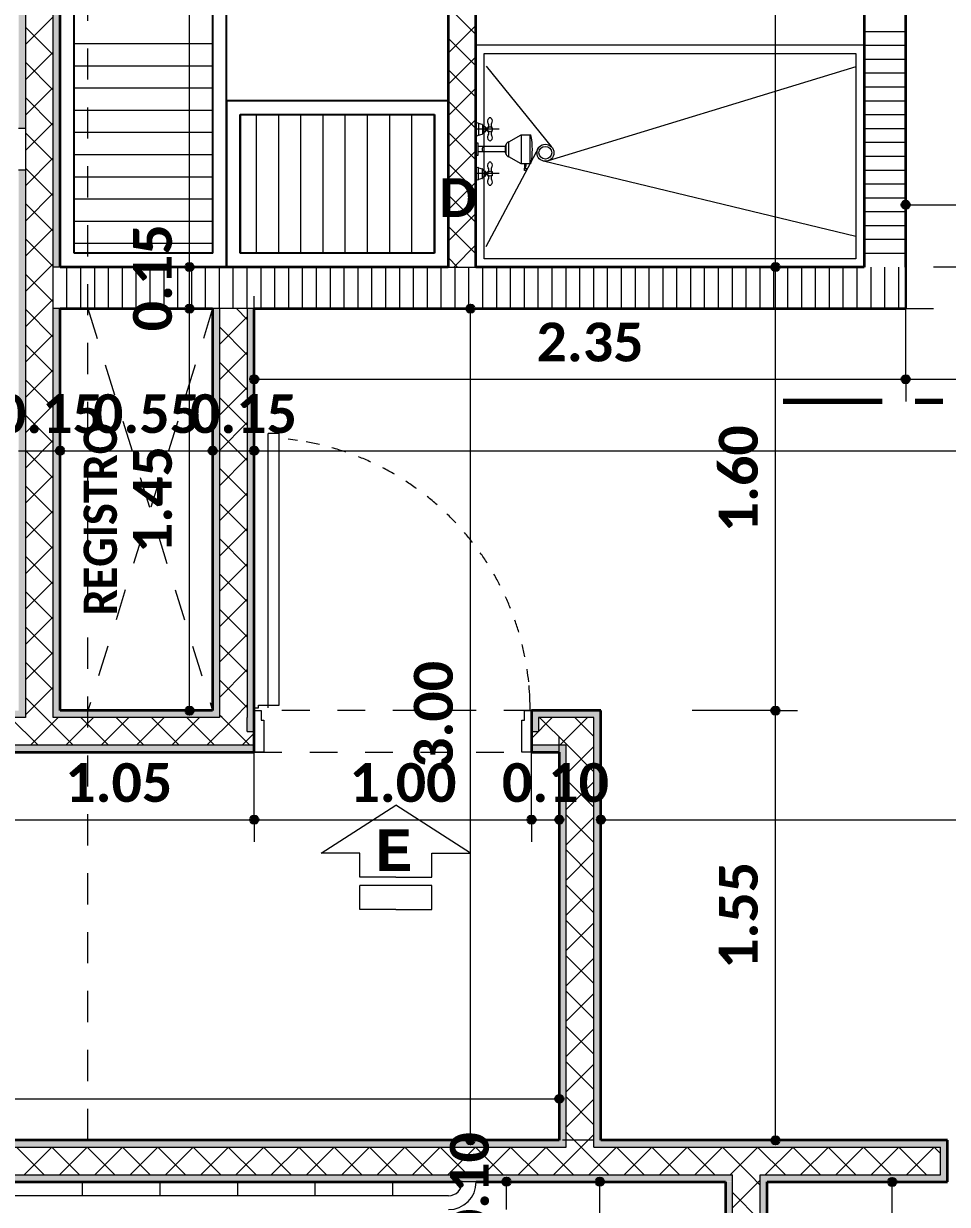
# Model space of a CAD drawing. Header units: metres. Extents: x -144 to 1000, y -717 to 29.
# Drawn here: x 700.551 to 703.882, y -557.507 to -553.248 of the extents above; entities that cross this region are included whole.
import ezdxf

# ---------------------------------------------------------------- set-up
doc = ezdxf.new("R2010")
doc.units = ezdxf.units.M
for name, pattern in [('Basculante', [0.11625, 0.075, -0.04125]), ('basculante modificado', [0.18, 0.1125, -0.0675]), ('Dash Dot 3_16_', [0.595313, 0.357187, -0.119063, 0, -0.119063]), ('Derribado', [0.36, 0.24, -0.12]), ('Trazo', [0.45, 0.225, -0.225])]:
    doc.linetypes.add(name, pattern=pattern)
doc.layers.get('0').update_dxf_attribs({"color": 1})
for name, color, linetype, lineweight in [('A-ANNO-DIMS', 1, 'Continuous', 9), ('A-DETL', 1, 'Continuous', 9), ('A-DETL-GENF', 1, 'Continuous', 9), ('A-DETL-MEDM', 1, 'Continuous', 30), ('A-DETL-THIN', 1, 'Continuous', 9), ('A-DOOR', 1, 'Continuous', 9), ('A-DOOR-FRAM', 1, 'Continuous', 9), ('A-DOOR-HDLN', 1, 'Trazo', 20), ('A-GENM', 1, 'Continuous', 9), ('A-WALL', 4, 'Continuous', 9), ('G-ANNO-SYMB', 1, 'Continuous', 9), ('G-ANNO-TEXT', 2, 'Continuous', 9), ('P-SANR-FIXT', 1, 'Continuous', 9), ('S-STRS', 1, 'Continuous', 9)]:
    doc.layers.add(name, color=color, linetype=linetype, lineweight=lineweight)
doc.layers.add('A-WALL-PATT', color=7, linetype='Continuous', lineweight=35, true_color=0x9c9c9c)
doc.styles.add('Calibri_B', font='calibrib.ttf', dxfattribs={"height": 0.165})
doc.styles.add('Calibri_B_2', font='calibrib.ttf', dxfattribs={"height": 0.135})
doc.styles.add('Calibri_B_4', font='calibrib.ttf', dxfattribs={"height": 0.1125})
doc.styles.add('Courier New_B', font='courbd.ttf', dxfattribs={"height": 0.1125})

# ---------------------------------------------------------------- blocks, each defined once
blk = doc.blocks.new('S')
at = {"layer": 'A-ANNO-DIMS', "lineweight": 25}
h = blk.add_hatch(color=256, dxfattribs=at)
edge = h.paths.add_edge_path()
edge.add_arc((692.9992, -493.1241), 0.015, 0, 360)
h = blk.add_hatch(color=256, dxfattribs=at)
edge = h.paths.add_edge_path()
edge.add_arc((690.4162, -493.3486), 0.015, 0, 360)
h = blk.add_hatch(color=256, dxfattribs=at)
edge = h.paths.add_edge_path()
edge.add_arc((690.4162, -493.3486), 0.015, 0, 360)
h = blk.add_hatch(color=256, dxfattribs=at)
edge = h.paths.add_edge_path()
edge.add_arc((692.5293, -493.3486), 0.015, 0, 360)
h = blk.add_hatch(color=256, dxfattribs=at)
edge = h.paths.add_edge_path()
edge.add_arc((692.5293, -493.3486), 0.015, 0, 360)
h = blk.add_hatch(color=256, dxfattribs=at)
edge = h.paths.add_edge_path()
edge.add_arc((690.4162, -493.4986), 0.015, 0, 360)
h = blk.add_hatch(color=256, dxfattribs=at)
edge = h.paths.add_edge_path()
edge.add_arc((690.4162, -493.4986), 0.015, 0, 360)
h = blk.add_hatch(color=256, dxfattribs=at)
edge = h.paths.add_edge_path()
edge.add_arc((691.4293, -493.4986), 0.015, 0, 360)
h = blk.add_hatch(color=256, dxfattribs=at)
edge = h.paths.add_edge_path()
edge.add_arc((690.6494, -493.7531), 0.015, 0, 360)
h = blk.add_hatch(color=256, dxfattribs=at)
edge = h.paths.add_edge_path()
edge.add_arc((692.9992, -493.7531), 0.015, 0, 360)
h = blk.add_hatch(color=256, dxfattribs=at)
edge = h.paths.add_edge_path()
edge.add_arc((692.9992, -493.7531), 0.015, 0, 360)
h = blk.add_hatch(color=256, dxfattribs=at)
edge = h.paths.add_edge_path()
edge.add_arc((689.9494, -494.0113), 0.015, 0, 360)
h = blk.add_hatch(color=256, dxfattribs=at)
edge = h.paths.add_edge_path()
edge.add_arc((689.9494, -494.0113), 0.015, 0, 360)
h = blk.add_hatch(color=256, dxfattribs=at)
edge = h.paths.add_edge_path()
edge.add_arc((690.4994, -494.0113), 0.015, 0, 360)
h = blk.add_hatch(color=256, dxfattribs=at)
edge = h.paths.add_edge_path()
edge.add_arc((690.4994, -494.0113), 0.015, 0, 360)
h = blk.add_hatch(color=256, dxfattribs=at)
edge = h.paths.add_edge_path()
edge.add_arc((690.6494, -494.0113), 0.015, 0, 360)
h = blk.add_hatch(color=256, dxfattribs=at)
edge = h.paths.add_edge_path()
edge.add_arc((690.6494, -494.0113), 0.015, 0, 360)
h = blk.add_hatch(color=256, dxfattribs=at)
edge = h.paths.add_edge_path()
edge.add_arc((690.4162, -494.9486), 0.015, 0, 360)
h = blk.add_hatch(color=256, dxfattribs=at)
edge = h.paths.add_edge_path()
edge.add_arc((692.5293, -494.9486), 0.015, 0, 360)
h = blk.add_hatch(color=256, dxfattribs=at)
edge = h.paths.add_edge_path()
edge.add_arc((692.5293, -494.9486), 0.015, 0, 360)
h = blk.add_hatch(color=256, dxfattribs=at)
edge = h.paths.add_edge_path()
edge.add_arc((690.6495, -495.3421), 0.015, 0, 360)
h = blk.add_hatch(color=256, dxfattribs=at)
edge = h.paths.add_edge_path()
edge.add_arc((690.6495, -495.3421), 0.015, 0, 360)
h = blk.add_hatch(color=256, dxfattribs=at)
edge = h.paths.add_edge_path()
edge.add_arc((691.6495, -495.3421), 0.015, 0, 360)
h = blk.add_hatch(color=256, dxfattribs=at)
edge = h.paths.add_edge_path()
edge.add_arc((691.6495, -495.3421), 0.015, 0, 360)
h = blk.add_hatch(color=256, dxfattribs=at)
edge = h.paths.add_edge_path()
edge.add_arc((691.7497, -495.3421), 0.015, 0, 360)
h = blk.add_hatch(color=256, dxfattribs=at)
edge = h.paths.add_edge_path()
edge.add_arc((691.8997, -495.3421), 0.015, 0, 360)
h = blk.add_hatch(color=256, dxfattribs=at)
edge = h.paths.add_edge_path()
edge.add_arc((691.7497, -496.349), 0.015, 0, 360)
h = blk.add_hatch(color=256, dxfattribs=at)
edge = h.paths.add_edge_path()
edge.add_arc((691.4293, -496.4986), 0.015, 0, 360)
h = blk.add_hatch(color=256, dxfattribs=at)
edge = h.paths.add_edge_path()
edge.add_arc((692.5293, -496.4986), 0.015, 0, 360)
h = blk.add_hatch(color=256, dxfattribs=at)
edge = h.paths.add_edge_path()
edge.add_arc((691.5592, -496.6482), 0.015, 0, 360)
h = blk.add_hatch(color=256, dxfattribs=at)
edge = h.paths.add_edge_path()
edge.add_arc((691.8963, -496.6482), 0.015, 0, 360)
h = blk.add_hatch(color=256, dxfattribs=at)
edge = h.paths.add_edge_path()
edge.add_arc((692.9507, -496.6486), 0.015, 0, 360)
at = {"layer": 'A-WALL-PATT', "lineweight": 5, "true_color": 0x747474}
h = blk.add_hatch(color=8, dxfattribs=at)
h.paths.add_polyline_path([(689.7994, -494.9486), (689.8244, -494.9486), (689.8244, -492.9986), (689.7994, -492.9986), (689.7994, -494.8736)])
h.paths.add_polyline_path([(689.8244, -492.8486), (689.8244, -487.8986), (689.7994, -487.8986), (689.7994, -492.8486)])
h.paths.add_polyline_path([(689.7994, -487.7486), (689.8244, -487.7486), (689.8244, -487.3488), (689.7994, -487.3488), (689.7994, -487.6738)])
at = {"layer": 'A-WALL-PATT', "true_color": 0x747474}
h = blk.add_hatch(color=8, dxfattribs=at)
h.paths.add_polyline_path([(689.9494, -494.9486), (689.9494, -493.4986), (689.9244, -493.4986), (689.9244, -494.9486)])
h.paths.add_polyline_path([(689.9494, -493.3486), (689.9494, -491.0486), (689.9244, -491.0486), (689.9244, -493.3486), (689.946, -493.3486)])
h.paths.add_polyline_path([(689.9244, -490.8986), (689.9494, -490.8986), (689.9494, -487.4988), (689.9244, -487.4988), (689.9244, -489.9688)])
for points in [[(690.5244, -494.9486), (690.5244, -493.4986), (690.4994, -493.4986), (690.4994, -494.9486)], [(691.8747, -496.4986), (691.8997, -496.4986), (691.8997, -494.9736), (691.8747, -494.9736), (691.8747, -495.5308)], [(692.4994, -498.8485), (692.4994, -496.6486), (692.4744, -496.6486), (692.4744, -498.8485)]]:
    blk.add_hatch(color=8, dxfattribs=at).paths.add_polyline_path(points)
at = {"layer": 'A-WALL-PATT', "lineweight": 5, "true_color": 0x747474}
for points in [[(690.6244, -494.9486), (690.6494, -494.9486), (690.6494, -493.4986), (690.6244, -493.4986), (690.6244, -494.9102)], [(691.7747, -496.4986), (691.7747, -495.0986), (691.7497, -495.0986), (691.7497, -496.4986)], [(692.3744, -498.8485), (692.3744, -496.6486), (692.3494, -496.6487), (692.3498, -498.8485)]]:
    blk.add_hatch(color=8, dxfattribs=at).paths.add_polyline_path(points)
h = blk.add_hatch(color=8, dxfattribs=at)
h.paths.add_polyline_path([(689.6243, -495.0236), (689.6243, -494.9736), (689.8244, -494.9736), (689.8244, -494.9486), (689.5993, -494.9486), (689.5993, -495.0236)])
h.paths.add_polyline_path([(688.5993, -495.0236), (688.5993, -494.9486), (688.2994, -494.9486), (688.3005, -494.9736), (688.5743, -494.9736), (688.5743, -495.0236)])
h.paths.add_polyline_path([(686.349, -495.0236), (686.374, -495.0236), (686.374, -494.9486), (686.349, -494.9486), (686.349, -494.9836)])
h.paths.add_polyline_path([(690.6495, -495.0236), (690.6494, -494.9486), (690.6244, -494.9486), (690.6245, -495.0236), (690.6459, -495.0236)])
h.paths.add_polyline_path([(691.6745, -495.0236), (691.6745, -494.9736), (691.8997, -494.9736), (691.8997, -494.9486), (691.6495, -494.9486), (691.6495, -495.0236)])
h.paths.add_polyline_path([(685.349, -495.0236), (685.349, -494.9486), (685.099, -494.9486), (685.099, -494.9736), (685.324, -494.9736), (685.324, -495.0236)])
h.paths.add_polyline_path([(687.0172, -494.9736), (687.0744, -494.9736), (687.0744, -494.9486), (686.4744, -494.9486), (686.4744, -494.9736), (686.5697, -494.9736)])
h.paths.add_polyline_path([(690.4994, -494.9736), (690.5244, -494.9736), (690.5244, -494.9486), (689.9244, -494.9486), (689.9244, -494.9736), (690.4748, -494.9736)])
h.paths.add_polyline_path([(687.1994, -494.9736), (688.1994, -494.9736), (688.1994, -494.9486), (687.1744, -494.9486), (687.1744, -494.9736)])
at = {"layer": 'A-WALL-PATT', "true_color": 0x747474}
h = blk.add_hatch(color=8, dxfattribs=at)
h.paths.add_polyline_path([(689.5993, -495.0986), (690.6495, -495.0986), (690.6495, -495.0736), (689.5993, -495.0736)])
h.paths.add_polyline_path([(685.324, -495.0986), (685.349, -495.0986), (685.349, -495.0736), (685.224, -495.0736), (685.224, -495.0986), (685.249, -495.0986)])
h.paths.add_polyline_path([(691.7497, -495.0986), (691.7747, -495.0986), (691.7747, -495.0736), (691.6495, -495.0736), (691.6495, -495.0986), (691.6745, -495.0986)])
h.paths.add_polyline_path([(686.4994, -495.0986), (688.5993, -495.0986), (688.5993, -495.0736), (686.349, -495.0736), (686.349, -495.0986), (686.3591, -495.0986)])
at = {"layer": 'A-WALL-PATT', "lineweight": 5, "true_color": 0x747474}
h = blk.add_hatch(color=8, dxfattribs=at)
h.paths.add_polyline_path([(693.1244, -496.5236), (693.1494, -496.5236), (693.1494, -496.4986), (691.8747, -496.4986), (691.8747, -496.5236), (692.684, -496.5236)])
h.paths.add_polyline_path([(687.3742, -496.5236), (691.7747, -496.5236), (691.7747, -496.4986), (687.3495, -496.4989), (687.3495, -496.5236)])
at = {"layer": 'A-WALL-PATT', "true_color": 0x747474}
h = blk.add_hatch(color=8, dxfattribs=at)
h.paths.add_polyline_path([(690.4994, -496.6486), (692.3744, -496.6482), (692.3744, -496.6236), (687.3742, -496.6236), (687.3742, -496.5236), (687.3495, -496.5237), (687.3495, -496.6486), (690.3098, -496.6486)])
h.paths.add_polyline_path([(693.1244, -496.6486), (693.1494, -496.6486), (693.1494, -496.5236), (693.1244, -496.5236), (693.1244, -496.6236), (692.4744, -496.6236), (692.4744, -496.6486), (692.684, -496.6486)])
at = {"layer": 'A-ANNO-DIMS'}
for p, q in [((690.4162, -493.3486), (690.4162, -491.0486)), ((692.5293, -493.3486), (692.5293, -491.0486)), ((692.9992, -493.1241), (692.9992, -492.8241)), ((692.9992, -493.1241), (693.9992, -493.1241)), ((692.9992, -493.1241), (692.9992, -493.2041)), ((690.4162, -493.3486), (690.3362, -493.3486)), ((690.4162, -493.3486), (690.3362, -493.3486)), ((690.4162, -493.4986), (690.4162, -493.3486)), ((692.5293, -493.3486), (692.2293, -493.3486)), ((692.5293, -493.3486), (692.2293, -493.3486)), ((692.5293, -494.9486), (692.5293, -493.3486)), ((692.5293, -493.3486), (692.6093, -493.3486)), ((692.5293, -493.3486), (692.6093, -493.3486)), ((690.6494, -493.7531), (690.6494, -493.4531)), ((692.9992, -493.7531), (692.9992, -493.4531)), ((692.9992, -493.7531), (692.9992, -493.4531)), ((690.4162, -493.4986), (690.1162, -493.4986)), ((690.4162, -493.4986), (690.1162, -493.4986)), ((690.4162, -494.9486), (690.4162, -493.4986)), ((690.4162, -493.4986), (690.4962, -493.4986)), ((690.4162, -493.4986), (690.4962, -493.4986)), ((691.4293, -493.4986), (691.1293, -493.4986)), ((691.4293, -496.4986), (691.4293, -493.4986)), ((691.4293, -493.4986), (691.5093, -493.4986)), ((689.9494, -494.0113), (689.9494, -493.7113)), ((689.9494, -494.0113), (689.9494, -493.7113)), ((690.4994, -494.0113), (690.4994, -493.7113)), ((690.4994, -494.0113), (690.4994, -493.7113)), ((690.6494, -494.0113), (690.6494, -493.7113)), ((690.6494, -494.0113), (690.6494, -493.7113)), ((690.6494, -493.7531), (692.9992, -493.7531)), ((690.6494, -493.7531), (690.6494, -493.8331)), ((692.9992, -493.7531), (692.9992, -493.8331)), ((692.9992, -493.7531), (693.9992, -493.7531)), ((692.9992, -493.7531), (692.9992, -493.8331)), ((689.7994, -494.0113), (689.9494, -494.0113)), ((689.9494, -494.0113), (689.9494, -494.0913)), ((689.9494, -494.0113), (690.4994, -494.0113)), ((689.9494, -494.0113), (689.9494, -494.0913)), ((690.4994, -494.0113), (690.4994, -494.0913)), ((690.4994, -494.0113), (690.6494, -494.0113)), ((690.4994, -494.0113), (690.4994, -494.0913)), ((690.6494, -494.0113), (690.6494, -494.0913)), ((690.6494, -494.0113), (697.4996, -494.0113)), ((690.6494, -494.0113), (690.6494, -494.0913)), ((690.4162, -494.9486), (690.1162, -494.9486)), ((690.4162, -494.9486), (690.4962, -494.9486)), ((692.5293, -494.9486), (692.2293, -494.9486)), ((692.5293, -494.9486), (692.2293, -494.9486)), ((692.5293, -496.4986), (692.5293, -494.9486)), ((692.5293, -494.9486), (692.6093, -494.9486)), ((692.5293, -494.9486), (692.6093, -494.9486)), ((690.6495, -495.3421), (690.6495, -495.0421)), ((690.6495, -495.3421), (690.6495, -495.0421)), ((691.6495, -495.3421), (691.6495, -495.0421)), ((691.6495, -495.3421), (691.6495, -495.0421)), ((691.7497, -495.3421), (691.7497, -495.0421)), ((691.8997, -495.3421), (691.8997, -495.0421)), ((689.5993, -495.3421), (690.6495, -495.3421)), ((690.6495, -495.3421), (690.6495, -495.4221)), ((690.6495, -495.3421), (691.6495, -495.3421)), ((690.6495, -495.3421), (690.6495, -495.4221)), ((691.6495, -495.3421), (691.6495, -495.4221)), ((691.6495, -495.3421), (691.7497, -495.3421)), ((691.6495, -495.3421), (691.6495, -495.4221)), ((691.7497, -495.3421), (691.7497, -495.4221)), ((691.8997, -495.3421), (697.4996, -495.3421)), ((691.8997, -495.3421), (691.8997, -495.4221)), ((691.7497, -496.349), (691.7497, -496.049)), ((686.6493, -496.349), (691.7497, -496.349)), ((691.7497, -496.349), (691.7497, -496.429)), ((691.4293, -496.4986), (691.1293, -496.4986)), ((691.4293, -496.4986), (691.5093, -496.4986)), ((692.5293, -496.4986), (692.2293, -496.4986)), ((692.5293, -496.4986), (692.6093, -496.4986)), ((691.5592, -496.6482), (691.2592, -496.6482)), ((691.5592, -496.7486), (691.5592, -496.6482)), ((691.5592, -496.6482), (691.6392, -496.6482)), ((691.8963, -496.6482), (691.5963, -496.6482)), ((691.8963, -499.4932), (691.8963, -496.6482)), ((691.8963, -496.6482), (691.9763, -496.6482)), ((692.9507, -496.6486), (692.6507, -496.6486)), ((692.9507, -499.4985), (692.9507, -496.6486)), ((692.9507, -496.6486), (693.0307, -496.6486))]:
    blk.add_line(p, q, dxfattribs=at)
at = {"layer": 'A-ANNO-DIMS', "linetype": 'Derribado'}
blk.add_line((690.4162, -493.3486), (690.7162, -493.3486), dxfattribs=at)
blk.add_line((690.4162, -493.3486), (690.7162, -493.3486), dxfattribs=at)
at = {"layer": 'A-ANNO-DIMS', "lineweight": 25}
for centre in [(692.9992, -493.1241), (690.4162, -493.3486), (690.4162, -493.3486), (692.5293, -493.3486), (692.5293, -493.3486), (690.4162, -493.4986), (690.4162, -493.4986), (691.4293, -493.4986), (690.6494, -493.7531), (692.9992, -493.7531), (692.9992, -493.7531), (689.9494, -494.0113), (689.9494, -494.0113), (690.4994, -494.0113), (690.4994, -494.0113), (690.6494, -494.0113), (690.6494, -494.0113), (690.4162, -494.9486), (692.5293, -494.9486), (692.5293, -494.9486), (690.6495, -495.3421), (690.6495, -495.3421), (691.6495, -495.3421), (691.6495, -495.3421), (691.7497, -495.3421), (691.8997, -495.3421), (691.7497, -496.349), (691.4293, -496.4986), (692.5293, -496.4986), (691.5592, -496.6482), (691.8963, -496.6482), (692.9507, -496.6486)]:
    blk.add_circle(centre, 0.015, dxfattribs=at)
at = {"layer": 'A-DETL', "color": 7, "linetype": 'basculante modificado'}
for p, q in [((690.0493, -496.4975), (690.0493, -487.8986)), ((690.4994, -493.4986), (690.0493, -494.9486)), ((690.0493, -493.4986), (690.4994, -494.9486)), ((693.1492, -496.4975), (687.3492, -496.4975))]:
    blk.add_line(p, q, dxfattribs=at)
at = {"layer": 'A-DETL-GENF', "color": 251, "true_color": 0x535353}
for p, q in [((689.9994, -492.5426), (690.4996, -492.5426)), ((689.9994, -492.6226), (690.4996, -492.6226)), ((689.9994, -492.7026), (690.4996, -492.7026)), ((689.9994, -492.7826), (690.4996, -492.7826)), ((690.658, -493.2986), (690.658, -492.7988)), ((690.738, -493.2986), (690.738, -492.7987)), ((690.818, -493.2986), (690.818, -492.7987)), ((690.898, -493.2986), (690.898, -492.7987)), ((690.978, -493.2986), (690.978, -492.7987)), ((691.058, -493.2986), (691.058, -492.7986)), ((691.138, -493.2986), (691.138, -492.7986)), ((691.218, -493.2986), (691.218, -492.7986)), ((691.298, -493.2986), (691.298, -492.7986)), ((689.9994, -492.8626), (690.4996, -492.8626)), ((689.9994, -492.9426), (690.4996, -492.9426)), ((689.9994, -493.0226), (690.4996, -493.0226)), ((689.9994, -493.1026), (690.4996, -493.1026)), ((689.9994, -493.1826), (690.4997, -493.1826)), ((689.9994, -493.2626), (690.4997, -493.2626))]:
    blk.add_line(p, q, dxfattribs=at)
at = {"layer": 'A-DETL-GENF', "linetype": 'Basculante'}
for p, q in [((693.9992, -493.3486), (692.9992, -493.3486)), ((692.9992, -493.4986), (693.9992, -493.4986)), ((690.6495, -494.9486), (690.6495, -495.0986)), ((691.6495, -494.9486), (690.6495, -494.9486)), ((691.6495, -495.0986), (691.6495, -494.9486)), ((690.6495, -495.0986), (691.6495, -495.0986))]:
    blk.add_line(p, q, dxfattribs=at)
at = {"layer": 'A-DETL-GENF'}
for p, q in [((690.8911, -495.4627), (691.1602, -495.2891)), ((691.4293, -495.4627), (691.1602, -495.2891)), ((691.03, -495.4627), (690.8911, -495.4627)), ((691.03, -495.5495), (691.03, -495.4627)), ((691.2904, -495.5495), (691.2904, -495.4627)), ((691.2904, -495.4627), (691.4293, -495.4627)), ((691.1602, -495.5495), (691.03, -495.5495)), ((691.1602, -495.5495), (691.2904, -495.5495)), ((691.03, -495.6666), (691.03, -495.5798)), ((691.2904, -495.5798), (691.03, -495.5798)), ((691.2904, -495.6666), (691.2904, -495.5798)), ((691.1602, -495.6666), (691.03, -495.6666)), ((691.1602, -495.6666), (691.2904, -495.6666))]:
    blk.add_line(p, q, dxfattribs=at)
at = {"layer": 'A-DETL-MEDM'}
blk.add_line((692.9992, -493.3486), (692.9992, -493.4986), dxfattribs=at)
at = {"layer": 'A-DETL-THIN'}
for p, q in [((689.9994, -491.0986), (689.9994, -493.2986)), ((690.4997, -493.2986), (690.4997, -491.0986)), ((690.5994, -492.7986), (690.5994, -493.2986)), ((691.2994, -492.7986), (690.5994, -492.7986)), ((691.2994, -493.2986), (691.2994, -492.7986)), ((689.9994, -493.2986), (690.4997, -493.2986)), ((690.5994, -493.2986), (691.2994, -493.2986)), ((691.45, -496.6486), (691.4, -496.6486)), ((691.35, -496.6986), (688.7096, -496.6986))]:
    blk.add_line(p, q, dxfattribs=at)
for radius, end in [(0.1, 0), (0.05, 360)]:
    blk.add_arc((691.35, -496.6486), radius, 270, end, dxfattribs=at)
at = {"layer": 'A-DOOR', "lineweight": 15}
for p, q in [((690.7395, -493.9486), (690.6995, -493.9486)), ((690.6995, -494.9386), (690.6995, -493.9486)), ((690.7395, -494.9286), (690.7395, -493.9486)), ((690.6495, -494.9386), (690.6645, -494.9386)), ((690.6645, -494.9286), (690.7395, -494.9286)), ((690.6645, -494.9386), (690.6645, -494.9286))]:
    blk.add_line(p, q, dxfattribs=at)
at = {"layer": 'A-DOOR'}
blk.add_line((690.6495, -494.9486), (690.6495, -495.0986), dxfattribs=at)
for start, end in [(81.55, 83.5406), (76.8489, 79.7418), (76.8489, 79.7418), (71.1143, 74.1684), (65.4451, 68.2717), (59.8378, 62.634), (54.2878, 57.0559), (48.7903, 51.5328), (43.3395, 46.0594), (37.9295, 40.6298), (32.5538, 35.2378), (27.2056, 29.8767), (21.8777, 24.5395), (16.5629, 19.2191), (11.2538, 13.9081), (5.9429, 8.5991), (0, 5.1398)]:
    blk.add_arc((690.6613, -494.9463), 0.9833, start, end, dxfattribs=at)
at = {"layer": 'A-DOOR-FRAM'}
for p, q in [((690.6495, -494.9486), (690.6745, -494.9486)), ((690.6745, -494.9486), (690.6745, -494.9836)), ((691.6245, -494.9486), (691.6495, -494.9486)), ((691.6245, -494.9836), (691.6245, -494.9486)), ((690.6745, -494.9836), (690.6845, -494.9836)), ((690.6845, -494.9836), (690.6845, -495.0986)), ((691.6145, -494.9836), (691.6245, -494.9836)), ((691.6145, -495.0986), (691.6145, -494.9836)), ((690.6845, -495.0986), (690.6495, -495.0986)), ((691.6495, -495.0986), (691.6145, -495.0986))]:
    blk.add_line(p, q, dxfattribs=at)
at = {"layer": 'A-DOOR-HDLN'}
blk.add_line((691.6495, -495.0986), (691.6495, -494.9486), dxfattribs=at)
at = {"layer": 'A-GENM', "lineweight": 25}
for p, q in [((689.9494, -491.0486), (689.9494, -493.3486)), ((690.5494, -493.3486), (690.5494, -491.0486)), ((689.9994, -493.2986), (689.9994, -491.0986)), ((690.4994, -491.0986), (690.4994, -493.2986)), ((690.5492, -492.7486), (690.5492, -493.3486)), ((691.3492, -492.7486), (690.5492, -492.7486)), ((691.3492, -493.3486), (691.3492, -492.7486)), ((690.5992, -493.2986), (690.5992, -492.7986)), ((690.5992, -492.7986), (691.2992, -492.7986)), ((691.2992, -492.7986), (691.2992, -493.2986)), ((690.4994, -493.2986), (689.9994, -493.2986)), ((691.2992, -493.2986), (690.5992, -493.2986)), ((689.9494, -493.3486), (690.5494, -493.3486)), ((690.5492, -493.3486), (691.3492, -493.3486))]:
    blk.add_line(p, q, dxfattribs=at)
at = {"layer": 'A-WALL'}
for p, q in [((689.8244, -487.3488), (689.8244, -494.9736)), ((689.9244, -494.9736), (689.9244, -487.3488)), ((689.8244, -492.8486), (689.7994, -492.8486)), ((689.8244, -492.9986), (689.7994, -492.9986)), ((689.9494, -493.3486), (689.9244, -493.3486)), ((691.3492, -493.3486), (691.4492, -493.3486)), ((689.9494, -493.4986), (689.9244, -493.4986)), ((690.6494, -493.4986), (690.4994, -493.4986)), ((690.5244, -493.4986), (690.5244, -494.9736)), ((690.6244, -493.4986), (690.6244, -494.9736)), ((689.8244, -494.9736), (689.6243, -494.9736)), ((690.5244, -494.9736), (689.9244, -494.9736)), ((690.6245, -495.0236), (690.6245, -494.9736)), ((691.6745, -494.9736), (691.6745, -495.0236)), ((691.8747, -494.9736), (691.6745, -494.9736)), ((691.8747, -496.5236), (691.8747, -494.9736)), ((690.6245, -495.0236), (690.6495, -495.0236)), ((691.6495, -495.0236), (691.6745, -495.0236)), ((690.6495, -495.0736), (689.5993, -495.0736)), ((691.7747, -495.0736), (691.6495, -495.0736)), ((691.7747, -496.5236), (691.7747, -495.0736)), ((687.3742, -496.5236), (691.7747, -496.5236)), ((691.8747, -496.5236), (693.1244, -496.5236)), ((693.1244, -496.6236), (693.1244, -496.5236)), ((687.3742, -496.6236), (692.3744, -496.6236)), ((692.3744, -498.8485), (692.3744, -496.6236)), ((692.4744, -496.6236), (693.1244, -496.6236)), ((692.4744, -498.8485), (692.4744, -496.6236))]:
    blk.add_line(p, q, dxfattribs=at)
at = {"layer": 'A-WALL', "lineweight": 35}
for p, q in [((691.3492, -490.8986), (691.3492, -493.3486)), ((689.9494, -493.3486), (689.9494, -491.0486)), ((691.4492, -493.3486), (691.4492, -491.0486)), ((692.8492, -491.8486), (692.8492, -493.3486)), ((692.9992, -493.3486), (692.9992, -491.8486)), ((691.3492, -493.3486), (689.9494, -493.3486)), ((692.8492, -493.3486), (691.4492, -493.3486)), ((689.9494, -494.9486), (689.9494, -493.4986)), ((689.9494, -493.4986), (690.4994, -493.4986)), ((690.4994, -493.4986), (690.4994, -494.9486)), ((690.6494, -493.4986), (692.9992, -493.4986)), ((690.6494, -494.9486), (690.6494, -493.4986)), ((690.4994, -494.9486), (689.9494, -494.9486)), ((690.6495, -495.0986), (690.6495, -494.9486)), ((691.8997, -494.9486), (691.6495, -494.9486)), ((691.6495, -494.9486), (691.6495, -495.0986)), ((691.8997, -496.4986), (691.8997, -494.9486)), ((689.5993, -495.0986), (690.6495, -495.0986)), ((691.6495, -495.0986), (691.7497, -495.0986)), ((691.7497, -495.0986), (691.7497, -496.4986)), ((691.7497, -496.4986), (687.3492, -496.4986)), ((693.1494, -496.4986), (691.8997, -496.4986)), ((693.1494, -496.6486), (693.1494, -496.4986)), ((688.6596, -496.6486), (691.4, -496.6486)), ((691.45, -496.6486), (692.3494, -496.6486)), ((692.3494, -496.6486), (692.3494, -498.8485)), ((692.4994, -496.6486), (693.1494, -496.6486)), ((692.4994, -498.8485), (692.4994, -496.6486))]:
    blk.add_line(p, q, dxfattribs=at)
at = {"layer": 'A-WALL-PATT', "color": 8, "lineweight": 5, "true_color": 0x747474}
for p, q in [((691.4492, -492.5095), (691.3492, -492.4095)), ((691.3492, -492.577), (691.4492, -492.477)), ((691.4492, -492.6227), (691.3492, -492.5227)), ((691.3492, -492.6901), (691.4492, -492.5901)), ((691.4492, -492.7358), (691.3492, -492.6358)), ((691.3492, -492.8033), (691.4492, -492.7033)), ((691.4492, -492.8489), (691.3492, -492.7489)), ((691.3492, -492.9164), (691.4492, -492.8164)), ((691.4492, -492.9621), (691.3492, -492.8621)), ((691.3492, -493.0295), (691.4492, -492.9295)), ((691.4492, -493.0752), (691.3492, -492.9752)), ((691.3492, -493.1427), (691.4492, -493.0427)), ((691.4492, -493.1884), (691.3492, -493.0884)), ((691.3492, -493.2558), (691.4492, -493.1558)), ((691.4492, -493.3015), (691.3492, -493.2015)), ((691.3696, -493.3486), (691.4492, -493.2689)), ((691.3831, -493.3486), (691.3492, -493.3146))]:
    blk.add_line(p, q, dxfattribs=at)
at = {"layer": 'A-WALL-PATT', "color": 1, "lineweight": 5, "true_color": 0xff0000}
for p, q in [((689.8244, -492.5461), (689.9244, -492.4461)), ((689.9244, -492.5828), (689.8244, -492.4828)), ((689.8244, -492.6734), (689.9244, -492.5734)), ((689.9244, -492.7101), (689.8244, -492.6101)), ((689.8244, -492.8007), (689.9244, -492.7007)), ((689.9244, -492.8374), (689.8244, -492.7374)), ((689.8244, -492.928), (689.9244, -492.828)), ((689.9244, -492.9647), (689.8244, -492.8647)), ((689.8244, -493.0552), (689.9244, -492.9552)), ((689.9244, -493.0919), (689.8244, -492.9919)), ((689.8244, -493.1825), (689.9244, -493.0825)), ((689.9244, -493.2192), (689.8244, -493.1192)), ((689.8244, -493.3098), (689.9244, -493.2098)), ((689.9244, -493.3465), (689.8244, -493.2465)), ((689.8244, -493.4371), (689.9244, -493.3371)), ((689.9244, -493.4738), (689.8244, -493.3738)), ((689.8244, -493.5644), (689.9244, -493.4644)), ((689.9244, -493.601), (689.8244, -493.501)), ((690.5244, -493.5008), (690.5267, -493.4986)), ((690.6244, -493.5374), (690.5856, -493.4986)), ((690.5244, -493.628), (690.6244, -493.528)), ((690.6244, -493.6647), (690.5244, -493.5647)), ((689.8244, -493.6916), (689.9244, -493.5916)), ((689.9244, -493.7283), (689.8244, -493.6283)), ((690.5244, -493.7553), (690.6244, -493.6553)), ((690.6244, -493.7919), (690.5244, -493.6919)), ((689.8244, -493.8189), (689.9244, -493.7189)), ((689.9244, -493.8556), (689.8244, -493.7556)), ((690.5244, -493.8826), (690.6244, -493.7826)), ((690.6244, -493.9192), (690.5244, -493.8192)), ((689.8244, -493.9462), (689.9244, -493.8462)), ((689.9244, -493.9829), (689.8244, -493.8829)), ((690.5244, -494.0099), (690.6244, -493.9099)), ((690.6244, -494.0465), (690.5244, -493.9465)), ((689.8244, -494.0735), (689.9244, -493.9735)), ((689.9244, -494.1102), (689.8244, -494.0102)), ((690.5244, -494.1372), (690.6244, -494.0372)), ((690.6244, -494.1738), (690.5244, -494.0738)), ((689.8244, -494.2008), (689.9244, -494.1008)), ((689.9244, -494.2374), (689.8244, -494.1374)), ((690.5244, -494.2644), (690.6244, -494.1644)), ((690.6244, -494.301), (690.5244, -494.201)), ((689.8244, -494.328), (689.9244, -494.228)), ((689.9244, -494.3647), (689.8244, -494.2647)), ((690.5244, -494.3917), (690.6244, -494.2917)), ((690.6244, -494.4283), (690.5244, -494.3283)), ((689.8244, -494.4553), (689.9244, -494.3553)), ((689.9244, -494.492), (689.8244, -494.392)), ((690.5244, -494.519), (690.6244, -494.419)), ((690.6244, -494.5556), (690.5244, -494.4556)), ((689.8244, -494.5826), (689.9244, -494.4826)), ((689.9244, -494.6193), (689.8244, -494.5193)), ((690.5244, -494.6463), (690.6244, -494.5463)), ((690.6244, -494.6829), (690.5244, -494.5829)), ((689.8244, -494.7099), (689.9244, -494.6099)), ((689.9244, -494.7466), (689.8244, -494.6466)), ((690.5244, -494.7736), (690.6244, -494.6736)), ((690.6244, -494.8102), (690.5244, -494.7102)), ((689.8244, -494.8372), (689.9244, -494.7372)), ((689.9244, -494.8738), (689.8244, -494.7738)), ((690.5244, -494.9008), (690.6244, -494.8008)), ((690.6244, -494.9374), (690.5244, -494.8374)), ((689.8244, -494.9644), (689.9244, -494.8644)), ((689.8969, -494.9736), (689.8244, -494.9011)), ((690.5333, -494.9736), (690.5244, -494.9647)), ((690.579, -494.9736), (690.6244, -494.9281)), ((689.8696, -495.0736), (689.7696, -494.9736)), ((689.8426, -495.0736), (689.9426, -494.9736)), ((689.9969, -495.0736), (689.8969, -494.9736)), ((689.9699, -495.0736), (690.0699, -494.9736)), ((690.1242, -495.0736), (690.0242, -494.9736)), ((690.0972, -495.0736), (690.1972, -494.9736)), ((690.2514, -495.0736), (690.1514, -494.9736)), ((690.2244, -495.0736), (690.3244, -494.9736)), ((690.3787, -495.0736), (690.2787, -494.9736)), ((690.3517, -495.0736), (690.4517, -494.9736)), ((690.506, -495.0736), (690.406, -494.9736)), ((690.479, -495.0736), (690.579, -494.9736)), ((690.6333, -495.0736), (690.5333, -494.9736)), ((691.6495, -495.0486), (691.7245, -494.9736)), ((691.7788, -495.0736), (691.6788, -494.9736)), ((691.7518, -495.0736), (691.8518, -494.9736)), ((691.8747, -495.0422), (691.8061, -494.9736)), ((690.6063, -495.0736), (690.6495, -495.0303)), ((691.6515, -495.0736), (691.6495, -495.0715)), ((691.7747, -495.1779), (691.8747, -495.0779)), ((691.8747, -495.1695), (691.7788, -495.0736)), ((691.8747, -495.2968), (691.7747, -495.1968)), ((691.7747, -495.3052), (691.8747, -495.2052)), ((691.8747, -495.4241), (691.7747, -495.3241)), ((691.7747, -495.4325), (691.8747, -495.3325)), ((691.8747, -495.5513), (691.7747, -495.4513)), ((691.7747, -495.5597), (691.8747, -495.4597)), ((691.8747, -495.6786), (691.7747, -495.5786)), ((691.7747, -495.687), (691.8747, -495.587)), ((691.8747, -495.8059), (691.7747, -495.7059)), ((691.7747, -495.8143), (691.8747, -495.7143)), ((691.8747, -495.9332), (691.7747, -495.8332)), ((691.7747, -495.9416), (691.8747, -495.8416)), ((691.8747, -496.0604), (691.7747, -495.9604)), ((691.7747, -496.0689), (691.8747, -495.9689)), ((691.8747, -496.1877), (691.7747, -496.0877)), ((691.7747, -496.1961), (691.8747, -496.0961)), ((691.8747, -496.315), (691.7747, -496.215)), ((691.7747, -496.3234), (691.8747, -496.2234)), ((691.8747, -496.4423), (691.7747, -496.3423)), ((691.7747, -496.4507), (691.8747, -496.3507)), ((691.8287, -496.5236), (691.7747, -496.4696)), ((691.8291, -496.5236), (691.8747, -496.478)), ((689.8922, -496.6236), (689.7922, -496.5236)), ((689.82, -496.6236), (689.92, -496.5236)), ((690.0195, -496.6236), (689.9195, -496.5236)), ((689.9472, -496.6236), (690.0472, -496.5236)), ((690.1468, -496.6236), (690.0468, -496.5236)), ((690.0745, -496.6236), (690.1745, -496.5236)), ((690.2741, -496.6236), (690.1741, -496.5236)), ((690.2018, -496.6236), (690.3018, -496.5236)), ((690.4014, -496.6236), (690.3014, -496.5236)), ((690.3291, -496.6236), (690.4291, -496.5236)), ((690.5286, -496.6236), (690.4286, -496.5236)), ((690.4564, -496.6236), (690.5564, -496.5236)), ((690.6559, -496.6236), (690.5559, -496.5236)), ((690.5836, -496.6236), (690.6836, -496.5236)), ((690.7832, -496.6236), (690.6832, -496.5236)), ((690.7109, -496.6236), (690.8109, -496.5236)), ((690.9105, -496.6236), (690.8105, -496.5236)), ((690.8382, -496.6236), (690.9382, -496.5236)), ((691.0378, -496.6236), (690.9378, -496.5236)), ((690.9655, -496.6236), (691.0655, -496.5236)), ((691.165, -496.6236), (691.065, -496.5236)), ((691.0927, -496.6236), (691.1927, -496.5236)), ((691.2923, -496.6236), (691.1923, -496.5236)), ((691.22, -496.6236), (691.32, -496.5236)), ((691.4196, -496.6236), (691.3196, -496.5236)), ((691.3473, -496.6236), (691.4473, -496.5236)), ((691.5469, -496.6236), (691.4469, -496.5236)), ((691.4746, -496.6236), (691.5746, -496.5236)), ((691.6742, -496.6236), (691.5742, -496.5236)), ((691.6019, -496.6236), (691.7019, -496.5236)), ((691.8014, -496.6236), (691.7014, -496.5236)), ((691.7291, -496.6236), (691.8291, -496.5236)), ((691.9287, -496.6236), (691.8287, -496.5236)), ((691.8564, -496.6236), (691.9564, -496.5236)), ((692.056, -496.6236), (691.956, -496.5236)), ((691.9837, -496.6236), (692.0837, -496.5236)), ((692.1833, -496.6236), (692.0833, -496.5236)), ((692.111, -496.6236), (692.211, -496.5236)), ((692.3105, -496.6236), (692.2105, -496.5236)), ((692.2383, -496.6236), (692.3383, -496.5236)), ((692.4378, -496.6236), (692.3378, -496.5236)), ((692.3655, -496.6236), (692.4655, -496.5236)), ((692.5651, -496.6236), (692.4651, -496.5236)), ((692.4928, -496.6236), (692.5928, -496.5236)), ((692.6924, -496.6236), (692.5924, -496.5236)), ((692.6201, -496.6236), (692.7201, -496.5236)), ((692.8197, -496.6236), (692.7197, -496.5236)), ((692.7474, -496.6236), (692.8474, -496.5236)), ((692.9469, -496.6236), (692.8469, -496.5236)), ((692.8747, -496.6236), (692.9747, -496.5236)), ((693.0742, -496.6236), (692.9742, -496.5236)), ((693.0019, -496.6236), (693.1019, -496.5236)), ((693.1244, -496.5464), (693.1015, -496.5236)), ((692.4744, -496.6601), (692.4378, -496.6236)), ((692.3744, -496.742), (692.4744, -496.642)), ((692.4744, -496.7874), (692.3744, -496.6874))]:
    blk.add_line(p, q, dxfattribs=at)
at = {"layer": 'A-WALL-PATT', "color": 8, "lineweight": 5, "true_color": 0x727272}
for p, q in [((692.8492, -492.4986), (692.9992, -492.4986)), ((692.8492, -492.5486), (692.9992, -492.5486)), ((692.8492, -492.5986), (692.9992, -492.5986)), ((692.8492, -492.6486), (692.9992, -492.6486)), ((692.8492, -492.6986), (692.9992, -492.6986)), ((692.8492, -492.7486), (692.9992, -492.7486)), ((692.8492, -492.7986), (692.9992, -492.7986)), ((692.8492, -492.8486), (692.9992, -492.8486)), ((692.8492, -492.8986), (692.9992, -492.8986)), ((692.8492, -492.9486), (692.9992, -492.9486)), ((692.8492, -492.9986), (692.9992, -492.9986)), ((692.8492, -493.0486), (692.9992, -493.0486)), ((692.8492, -493.0986), (692.9992, -493.0986)), ((692.8492, -493.1486), (692.9992, -493.1486)), ((692.8492, -493.1986), (692.9992, -493.1986)), ((692.8492, -493.2486), (692.9992, -493.2486)), ((692.8492, -493.2986), (692.9992, -493.2986)), ((689.974, -493.4986), (689.974, -493.3486)), ((690.024, -493.4986), (690.024, -493.3486)), ((690.074, -493.4986), (690.074, -493.3486)), ((690.124, -493.4986), (690.124, -493.3486)), ((690.174, -493.4986), (690.174, -493.3486)), ((690.224, -493.4986), (690.224, -493.3486)), ((690.274, -493.4986), (690.274, -493.3486)), ((690.324, -493.4986), (690.324, -493.3486)), ((690.374, -493.4986), (690.374, -493.3486)), ((690.424, -493.4986), (690.424, -493.3486)), ((690.474, -493.4986), (690.474, -493.3486)), ((690.524, -493.4986), (690.524, -493.3486)), ((690.574, -493.4986), (690.574, -493.3486)), ((690.624, -493.4986), (690.624, -493.3486)), ((690.674, -493.4986), (690.674, -493.3486)), ((690.724, -493.4986), (690.724, -493.3486)), ((690.774, -493.4986), (690.774, -493.3486)), ((690.824, -493.4986), (690.824, -493.3486)), ((690.874, -493.4986), (690.874, -493.3486)), ((690.924, -493.4986), (690.924, -493.3486)), ((690.974, -493.4986), (690.974, -493.3486)), ((691.024, -493.4986), (691.024, -493.3486)), ((691.074, -493.4986), (691.074, -493.3486)), ((691.124, -493.4986), (691.124, -493.3486)), ((691.174, -493.4986), (691.174, -493.3486)), ((691.224, -493.4986), (691.224, -493.3486)), ((691.274, -493.4986), (691.274, -493.3486)), ((691.324, -493.4986), (691.324, -493.3486)), ((691.374, -493.4986), (691.374, -493.3486)), ((691.424, -493.4986), (691.424, -493.3486)), ((691.474, -493.4986), (691.474, -493.3486)), ((691.524, -493.4986), (691.524, -493.3486)), ((691.574, -493.4986), (691.574, -493.3486)), ((691.624, -493.4986), (691.624, -493.3486)), ((691.674, -493.4986), (691.674, -493.3486)), ((691.724, -493.4986), (691.724, -493.3486)), ((691.774, -493.4986), (691.774, -493.3486)), ((691.824, -493.4986), (691.824, -493.3486)), ((691.874, -493.4986), (691.874, -493.3486)), ((691.924, -493.4986), (691.924, -493.3486)), ((691.974, -493.4986), (691.974, -493.3486)), ((692.024, -493.4986), (692.024, -493.3486)), ((692.074, -493.4986), (692.074, -493.3486)), ((692.124, -493.4986), (692.124, -493.3486)), ((692.174, -493.4986), (692.174, -493.3486)), ((692.224, -493.4986), (692.224, -493.3486)), ((692.274, -493.4986), (692.274, -493.3486)), ((692.324, -493.4986), (692.324, -493.3486)), ((692.374, -493.4986), (692.374, -493.3486)), ((692.424, -493.4986), (692.424, -493.3486)), ((692.474, -493.4986), (692.474, -493.3486)), ((692.524, -493.4986), (692.524, -493.3486)), ((692.574, -493.4986), (692.574, -493.3486)), ((692.624, -493.4986), (692.624, -493.3486)), ((692.674, -493.4986), (692.674, -493.3486)), ((692.724, -493.4986), (692.724, -493.3486)), ((692.774, -493.4986), (692.774, -493.3486)), ((692.824, -493.4986), (692.824, -493.3486)), ((692.874, -493.4986), (692.874, -493.3486)), ((692.924, -493.4986), (692.924, -493.3486)), ((692.974, -493.4986), (692.974, -493.3486))]:
    blk.add_line(p, q, dxfattribs=at)
at = {"layer": 'G-ANNO-SYMB', "linetype": 'Dash Dot 3_16_', "lineweight": 70}
blk.add_line((692.5573, -493.8329), (701.317, -493.8329), dxfattribs=at)
at = {"layer": 'P-SANR-FIXT'}
for p, q in [((692.8492, -492.5486), (691.4492, -492.5486)), ((691.4792, -493.3186), (691.4792, -492.5786)), ((691.4792, -492.5786), (692.8192, -492.5786)), ((692.8192, -492.5786), (692.8192, -493.3186)), ((691.4856, -492.6241), (691.7199, -492.9134)), ((692.8192, -492.626), (691.709, -492.9655)), ((691.4565, -492.8296), (691.4492, -492.8281)), ((691.4581, -492.8312), (691.4581, -492.8723)), ((691.4713, -492.8339), (691.4581, -492.8312)), ((691.4729, -492.8355), (691.4729, -492.8679)), ((691.5325, -492.8517), (691.4492, -492.8517)), ((691.4492, -492.8754), (691.4565, -492.8739)), ((691.4581, -492.8723), (691.4713, -492.8695)), ((691.4832, -492.8437), (691.4832, -492.8597)), ((691.4901, -492.8473), (691.4832, -492.8473)), ((691.4901, -492.8562), (691.4832, -492.8562)), ((691.5075, -492.8441), (691.5053, -492.8441)), ((691.5053, -492.8594), (691.5075, -492.8594)), ((691.5075, -492.8472), (691.5075, -492.8441)), ((691.5075, -492.8594), (691.5075, -492.8563)), ((691.5676, -492.8973), (691.6127, -492.872)), ((691.6127, -492.872), (691.6127, -492.976)), ((691.6127, -492.872), (691.6431, -492.872)), ((691.6431, -492.872), (691.6431, -492.976)), ((691.4572, -492.9018), (691.4492, -492.9018)), ((691.4572, -492.9453), (691.4572, -492.9018)), ((691.4766, -492.9137), (691.4572, -492.9137)), ((691.5542, -492.9137), (691.4766, -492.9137)), ((691.4862, -493.2741), (691.6769, -492.9155)), ((691.558, -492.9057), (691.5542, -492.9137)), ((691.5542, -492.9137), (691.5542, -492.9334)), ((691.558, -492.9422), (691.558, -492.9057)), ((691.5676, -492.9506), (691.5676, -492.8973)), ((691.4492, -492.9453), (691.4572, -492.9453)), ((691.4766, -492.9334), (691.4572, -492.9334)), ((691.5542, -492.9334), (691.4766, -492.9334)), ((691.5542, -492.9342), (691.558, -492.9422)), ((691.6127, -492.976), (691.5676, -492.9506)), ((691.6683, -492.9317), (691.6683, -492.9455)), ((692.8192, -493.2385), (691.6922, -492.9661)), ((691.4492, -492.9881), (691.4565, -492.9896)), ((691.4581, -492.9912), (691.4713, -492.9939)), ((691.4581, -493.0323), (691.4581, -492.9912)), ((691.4729, -493.0279), (691.4729, -492.9955)), ((691.4832, -493.0197), (691.4832, -493.0037)), ((691.4901, -493.0073), (691.4832, -493.0073)), ((691.5053, -493.0041), (691.5075, -493.0041)), ((691.5075, -493.0041), (691.5075, -493.0072)), ((691.6431, -492.976), (691.6127, -492.976)), ((691.624, -492.976), (691.624, -492.9847)), ((691.624, -492.9847), (691.6299, -492.9847)), ((691.624, -492.9917), (691.6299, -492.9917)), ((691.624, -493.0005), (691.624, -492.9917)), ((691.6299, -493.0005), (691.624, -493.0005)), ((691.6256, -492.9917), (691.6256, -492.9847)), ((691.6283, -492.9917), (691.6283, -492.9847)), ((691.6299, -492.9847), (691.6299, -492.976)), ((691.6299, -492.9917), (691.6299, -493.0005)), ((691.5325, -493.0117), (691.4492, -493.0117)), ((691.4565, -493.0339), (691.4492, -493.0354)), ((691.4713, -493.0295), (691.4581, -493.0323)), ((691.4901, -493.0162), (691.4832, -493.0162)), ((691.5075, -493.0194), (691.5053, -493.0194)), ((691.5075, -493.0163), (691.5075, -493.0194)), ((692.8192, -493.3186), (691.4792, -493.3186))]:
    blk.add_line(p, q, dxfattribs=at)
for centre, radius in [((691.4998, -492.8517), 0.00903), ((691.6994, -492.9363), 0.0307), ((691.6994, -492.9363), 0.0231), ((691.4998, -493.0117), 0.00903)]:
    blk.add_circle(centre, radius, dxfattribs=at)
for centre, radius, start, end in [((691.4565, -492.8312), 0.0016, 0, 90), ((691.4713, -492.8355), 0.0016, 0, 90), ((691.4819, -492.8328), 0.00934, 197.0259, 268.5579), ((691.5034, -492.8221), 0.0127, 131.2787, 220.6125), ((691.4823, -492.8372), 0.0133, 316.8648, 30.7592), ((691.4998, -492.8162), 0.00597, 37.4869, 142.5131), ((691.5197, -492.8377), 0.0158, 152.3266, 203.7716), ((691.4961, -492.8221), 0.0127, 319.3875, 48.7213), ((691.4565, -492.8723), 0.0016, 270, 0), ((691.4713, -492.8679), 0.0016, 270, 0), ((691.4819, -492.8707), 0.00934, 91.4421, 162.9741), ((691.4816, -492.8437), 0.0016, 0, 90), ((691.4816, -492.8597), 0.0016, 270, 0), ((691.4901, -492.8449), 0.0024, 270, 324.6965), ((691.4901, -492.8586), 0.0024, 35.3035, 90), ((691.5034, -492.8814), 0.0127, 139.3875, 228.7213), ((691.4823, -492.8663), 0.0133, 329.2408, 43.1352), ((691.5197, -492.8658), 0.0158, 156.2284, 207.6734), ((691.4961, -492.8814), 0.0127, 311.2787, 40.6125), ((691.6431, -492.8776), 0.0056, 360, 90), ((691.3816, -492.924), 0.2711, 350.1458, 9.8542), ((691.4829, -492.9236), 0.0116, 122.372, 237.628), ((691.4998, -492.8873), 0.00597, 217.4869, 322.5131), ((691.5724, -492.9126), 0.016, 107.4252, 154.6915), ((691.5724, -492.9353), 0.016, 205.3085, 252.5748), ((691.4565, -492.9912), 0.0016, 0, 90), ((691.4713, -492.9955), 0.0016, 360, 90), ((691.4819, -492.9928), 0.00934, 197.0259, 268.5579), ((691.4816, -493.0037), 0.0016, 0, 90), ((691.4901, -493.0049), 0.0024, 270, 324.6965), ((691.5034, -492.9821), 0.0127, 131.2787, 220.6125), ((691.4823, -492.9972), 0.0133, 316.8648, 30.7592), ((691.4998, -492.9762), 0.00597, 37.4869, 142.5131), ((691.5197, -492.9977), 0.0158, 152.3266, 203.7716), ((691.4961, -492.9821), 0.0127, 319.3875, 48.7213), ((691.6431, -492.9704), 0.0056, 270, 360), ((691.4565, -493.0323), 0.0016, 270, 360), ((691.4713, -493.0279), 0.0016, 270, 360), ((691.4819, -493.0307), 0.00934, 91.4421, 162.9741), ((691.4816, -493.0197), 0.0016, 270, 0), ((691.4901, -493.0186), 0.0024, 35.3035, 90), ((691.5034, -493.0414), 0.0127, 139.3875, 228.7213), ((691.4823, -493.0263), 0.0133, 329.2408, 43.1352), ((691.4998, -493.0473), 0.00597, 217.4869, 322.5131), ((691.5197, -493.0258), 0.0158, 156.2284, 207.6734), ((691.4961, -493.0414), 0.0127, 311.2787, 40.6125)]:
    blk.add_arc(centre, radius, start, end, dxfattribs=at)
at = {"layer": 'S-STRS'}
for p, q in [((690.0298, -496.6986), (690.0298, -496.6486)), ((690.3098, -496.6986), (690.3098, -496.6486)), ((690.5898, -496.6986), (690.5898, -496.6486)), ((690.8698, -496.6986), (690.8698, -496.6486)), ((691.1498, -496.6986), (691.1498, -496.6486))]:
    blk.add_line(p, q, dxfattribs=at)
at = {"layer": 'A-ANNO-DIMS', "char_height": 0.14, "width": 0.376134, "attachment_point": 1, "rotation": 90, "line_spacing_factor": 1.158048, "style": 'Calibri_B_4'}
for s, insert in [('0.15', (690.2122, -493.5803)), ('1.60', (692.3253, -494.3053)), ('1.45', (690.2122, -494.3803)), ('3.00', (691.2253, -495.1553)), ('1.55', (692.3253, -495.8803)), ('0.10', (691.3552, -496.8551))]:
    blk.add_mtext(s, dxfattribs=dict(at, insert=insert))
at = {"layer": 'A-ANNO-DIMS', "char_height": 0.14, "width": 0.376134, "attachment_point": 1, "line_spacing_factor": 1.158048, "style": 'Calibri_B_4'}
for s, insert in [('2.35', (691.6676, -493.5491)), ('0.15', (689.7177, -493.8073)), ('0.55', (690.0677, -493.8073)), ('0.15', (690.4177, -493.8073)), ('1.05', (689.9677, -495.1381)), ('1.00', (690.9928, -495.1381)), ('0.10', (691.5429, -495.1381))]:
    blk.add_mtext(s, dxfattribs=dict(at, insert=insert))
at = {"layer": 'G-ANNO-TEXT', "style": 'Calibri_B'}
blk.add_text('D', height=0.14, dxfattribs=at).set_placement((691.3169, -493.168))
at = {"layer": 'G-ANNO-TEXT', "style": 'Calibri_B_2', "width": 0.9}
blk.add_text('REGISTRO', height=0.12, rotation=90, dxfattribs=at).set_placement((690.1541, -494.6047))
at = {"layer": 'G-ANNO-TEXT', "style": 'Courier New_B', "width": 0.9}
blk.add_text('E', height=0.15, dxfattribs=at).set_placement((691.0851, -495.527))

msp = doc.modelspace()

# ---------------------------------------------------------------- block references
at = {"color": 3}
msp.add_blockref('S', (10.7329, -60.7772), dxfattribs=at)

doc.saveas('drawing.dxf')
